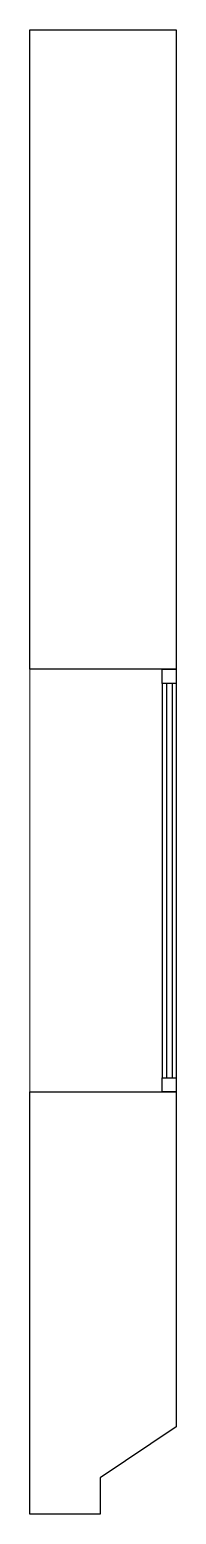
# Model space of a CAD drawing. Extents: x -50 to 69572, y -29139 to 50177.
# Drawn here: x -49.6 to -49.08, y 6.25 to 11.52 of the extents above; entities that cross this region are included whole.
import ezdxf

# ---------------------------------------------------------------- set-up
doc = ezdxf.new("R2010")
doc.units = 0
doc.set_wipeout_variables(frame=1)
doc.layers.add('FUSTERIES', color=144, linetype='Continuous')
doc.layers.add('PARETS', color=6, linetype='Continuous')
doc.layers.add('H FUSTERIES', color=7, linetype='Continuous', true_color=0xffffff)
doc.layers.add('PROJECCIÓ', color=52, linetype='Continuous', lineweight=13)

# ---------------------------------------------------------------- blocks, each defined once
blk = doc.blocks.new('*U56')
blk.add_wipeout([(1.5, 0.05), (1.5, 0), (0, 0), (0, 0.05)]).dxf.layer = 'H FUSTERIES'
at = {"layer": 'FUSTERIES'}
for points in [[(0.05, 0), (0, 0), (0, 0.05), (0.05, 0.05)], [(1.5, 0), (1.45, 0), (1.45, 0.05), (1.5, 0.05)]]:
    blk.add_lwpolyline(points, close=True, dxfattribs=at)
at = {"layer": 'FUSTERIES', "color": 151}
for points in [[(1.45, 0.05), (0.05, 0.05)], [(1.45, 0), (0.05, 0)]]:
    blk.add_lwpolyline(points, dxfattribs=at)
at = {"layer": 'FUSTERIES'}
for points in [[(1.45, 0.035), (0.05, 0.035)], [(1.45, 0.015), (0.05, 0.015)]]:
    blk.add_lwpolyline(points, dxfattribs=at)
at = {"layer": 'PROJECCIÓ'}
blk.add_lwpolyline([(1.5, 0), (0, 0)], dxfattribs=at)

msp = doc.modelspace()

# ---------------------------------------------------------------- linework, layer by layer
at = {"layer": 'PROJECCIÓ'}
msp.add_lwpolyline([(-49.6, 9.25), (-49.6, 7.75)], dxfattribs=at)

# ---------------------------------------------------------------- block references
at = {"layer": 'FUSTERIES', "rotation": 90}
msp.add_blockref('*U56', (-49.08, 7.75), dxfattribs=at)

# ---------------------------------------------------------------- next in the draw order: linework, layer by layer
at = {"layer": 'PARETS'}
for points in [[(-49.6, 11.52059), (-49.08, 11.52059), (-49.08, 9.25), (-49.6, 9.25)], [(-49.6, 7.75), (-49.08, 7.75), (-49.08, 6.56), (-49.35, 6.38), (-49.35, 6.25), (-49.6, 6.25)]]:
    msp.add_lwpolyline(points, close=True, dxfattribs=at)

doc.saveas('drawing.dxf')
